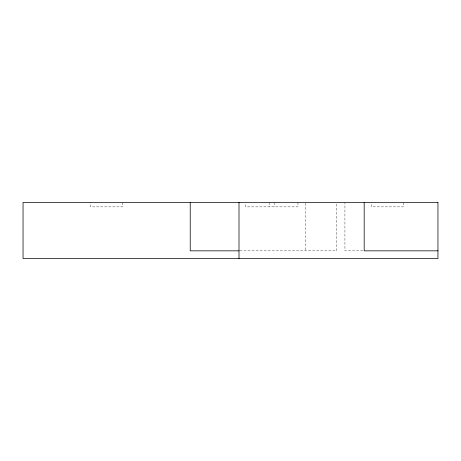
<?xml version="1.0" encoding="UTF-8"?>
<svg xmlns="http://www.w3.org/2000/svg" width="461" height="461" viewBox="0 0 461 461"><rect width="100%" height="100%" fill="white"/><g stroke="black" fill="none" stroke-linecap="round" stroke-linejoin="round"><path stroke-width="0.35" stroke-dasharray="2.31 1.73" d="M239.841 250.842L336.755 250.842L336.755 202.46M362.819 250.842L344.932 250.842L344.932 202.46M403.335 202.46L403.335 206.856L371.376 206.856L371.376 202.46M305.274 203.174L305.274 250.842M297.956 202.46L297.956 206.856L245.632 206.856L245.632 203.716M274.301 202.46L274.301 206.856M269.287 202.46L269.287 206.856M122.735 202.46L122.735 206.856L90.54 206.856L90.54 202.46"/><path stroke-width="0.69" d="M239.005 250.842L190.22 250.842L190.22 202.46M437.95 250.842L364.184 250.842L364.184 202.46M239.005 202.46L239.005 258.54M437.95 202.46L23.05 202.46L23.05 258.54L437.95 258.54L437.95 202.46"/></g></svg>
